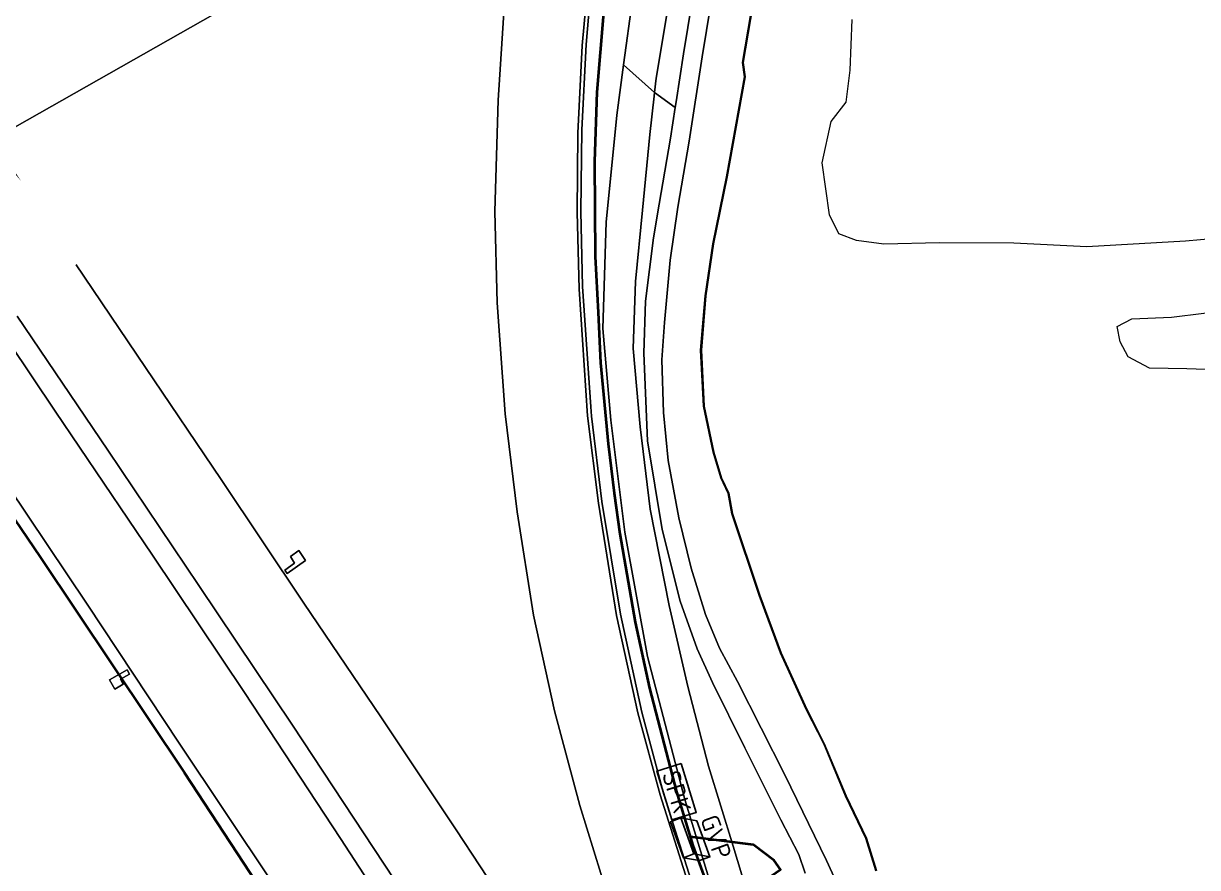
# Model space of a CAD drawing. Header units: metres. Extents: x 112942 to 118371, y 496117 to 499046.
# Drawn here: x 117994.8 to 118156, y 496366.4 to 496482.3 of the extents above; entities that cross this region are included whole.
import ezdxf
from ezdxf.enums import TextEntityAlignment as Align

# ---------------------------------------------------------------- set-up
doc = ezdxf.new("R2010")
doc.units = ezdxf.units.M
doc.linetypes.add('XX-AFBREEK', pattern=[7, 4, -1, 1, -1])
for name, color, linetype, lineweight in [('B-WE-OG-TOPOKAART-G', 7, 'Continuous', 18), ('N-WE-KL-DATA-T18', 1, 'Continuous', 18), ('N-WE-KL-DATA-T25', 7, 'Continuous', 25), ('N-WE-KL-DATA_GLASVEZEL-G', 90, 'KL-GLASVEZEL-N', 35), ('N-WE-KL-DATA_GLASVEZEL_KAST_PUTKAST-S', 90, 'Continuous', 25), ('X-XX-AL-AFBREEKLIJN-G', 7, 'XX-AFBREEK', 18), ('X-XX-AL-ORIENTATIE-S', 7, 'Continuous', 25)]:
    doc.layers.add(name, color=color, linetype=linetype, lineweight=lineweight)
doc.styles.add('NLCS-ISO', font='NLCS-ISO.ttf')
doc.linetypes.add('KL-GLASVEZEL-N', pattern='A,4,-1,[101,NLCS.SHX,S=0.5,R=0,X=0,Y=0],-1,4,-1,["G",Standard,S=1,R=0,X=-0.25,Y=-0.5],-1.5', length=12.5)

# ---------------------------------------------------------------- blocks, each defined once
blk = doc.blocks.new('SKL-DATA_GLASVEZEL_GLASVEZELKABELPUT_RECHTHOEKIG')
at = {"color": 0, "linetype": 'ByBlock'}
for points in [[(-3.2, -0.97), (-2.07, 0.97), (3.18, 0.97), (2.05, -0.97)], [(3.18, 0.97), (3.18, -0.53), (2.05, -2.47)], [(-3.2, -0.97), (2.05, -0.97), (2.05, -2.47), (-3.2, -2.47), (-3.2, -0.97)]]:
    blk.add_lwpolyline(points, dxfattribs=at)
at = {"layer": 'N-WE-KL-DATA-T18', "linetype": 'ByBlock', "style": 'NLCS-ISO', "flags": 1}
for tag, p in [('OMSCHRIJVING_LEGENDA', (-0.01, -8.43)), ('LOCATIE', (-0.01, -12.22)), ('TYPE_HANDHOLE', (-0.01, -16)), ('TYPE_GCO', (-0.01, -19.78)), ('BPS-CODERING', (-0.01, -23.57)), ('POSITIE_X', (-0.01, -27.35)), ('POSITIE_Y', (-0.01, -31.14)), ('OVERIGE_OPMERKING(EN)_1', (-0.01, -34.92)), ('OVERIGE_OPMERKING(EN)_2', (-0.01, -38.71))]:
    blk.add_attdef(tag, p, '', height=1.8, dxfattribs=at)
at = {"layer": 'N-WE-KL-DATA-T25', "linetype": 'ByBlock', "style": 'NLCS-ISO'}
blk.add_attdef('TYPE_SYMBOOL', text='', height=2.5, dxfattribs=at).set_placement((15.9, -0.24), align=Align.MIDDLE_CENTER)
blk = doc.blocks.new('SKL-DATA_GLASVEZEL_STERPUNTKAST')
at = {"color": 0, "linetype": 'ByBlock'}
blk.add_lwpolyline([(-3.5, 1.75), (3.5, 1.75), (3.5, -1.75), (-3.5, -1.75), (-3.5, 1.75)], dxfattribs=at)
at = {"layer": 'N-WE-KL-DATA-T18', "linetype": 'ByBlock', "style": 'NLCS-ISO', "flags": 1}
for tag, p in [('OMSCHRIJVING_LEGENDA', (0, -8.43)), ('LOCATIE', (0, -12.22)), ('TYPE_HANDHOLE', (0, -16)), ('TYPE_GCO', (0, -19.78)), ('BPS-CODERING', (0, -23.57)), ('POSITIE_X', (0, -27.35)), ('POSITIE_Y', (0, -31.14)), ('OVERIGE_OPMERKING(EN)_1', (0, -34.92)), ('OVERIGE_OPMERKING(EN)_2', (0, -38.71))]:
    blk.add_attdef(tag, p, '', height=1.8, dxfattribs=at)
at = {"layer": 'N-WE-KL-DATA-T25', "linetype": 'ByBlock', "style": 'NLCS-ISO'}
blk.add_attdef('TYPE_SYMBOOL', text='', height=2.5, dxfattribs=at).set_placement((0, 0), align=Align.MIDDLE_CENTER)

msp = doc.modelspace()

# ---------------------------------------------------------------- linework, layer by layer
at = {"layer": 'B-WE-OG-TOPOKAART-G'}
for points in [[(118093.168, 496524.554, -0.474), (118092.113, 496518.334, -0.453), (118091.564, 496515.15, -0.481), (118091.109, 496512.517, -0.504), (118090.248, 496507.524, -0.547), (118088.816, 496498.518, -0.617), (118087.206, 496489.01, -0.63), (118085.415, 496478.084, -0.617), (118084.408, 496471.511, -0.63), (118084.293, 496470.757, -0.367), (118081.452, 496472.776, 0.142), (118081.676, 496474.769, -0.253), (118085.524, 496497.808, -0.227), (118087.925, 496513.279, -0.05), (118088.233, 496515.264, -0.027), (118088.417, 496516.257, -0.028), (118089.578, 496522.517, -0.036), (118093.168, 496524.554, -0.474)], [(118089.578, 496522.517, -0.036), (118088.417, 496516.257, -0.028), (118088.233, 496515.264, -0.027), (118087.925, 496513.279, -0.05), (118085.524, 496497.808, -0.227), (118081.676, 496474.769, -0.253), (118081.452, 496472.776, 0.142), (118077.184, 496476.604, 2.014), (118078.391, 496485.623, 2.04), (118082.042, 496503.968, 1.993), (118084.519, 496518.392, 1.853), (118084.75, 496519.778, 1.836), (118089.578, 496522.517, -0.036)], [(118061.227, 496506.434, 2.054), (117990.489, 496466.306, 3.96), (117990.183, 496466.761, 3.97), (117981.183, 496480.11, 4.262), (117973.791, 496491.106, 4.494)], [(118079.597, 496349.583, 2.388), (118082.203, 496342.943, 2.348), (118085.097, 496336.734, 2.231), (118090.782, 496324.394, 2.117), (118096.745, 496313.093, 1.939), (118103.953, 496300.368, 1.732), (118104.011, 496300.1, 1.667), (118103.085, 496299.487, 1.67), (118102.288, 496298.927, 1.393), (118100.875, 496297.919, 1.59), (118092.062, 496311.954, 1.661), (118084.788, 496323.915, 1.765), (118073.616, 496341.629, 1.97), (118063.945, 496356.775, 2.099), (118054.212, 496371.612, 2.302), (118043.842, 496387.135, 2.486), (118033.307, 496402.733, 2.709), (118021.927, 496419.668, 3.019), (118011.528, 496435.048, 3.283), (118000.702, 496451.113, 3.61), (117990.489, 496466.306, 3.96), (118061.227, 496506.434, 2.054)], [(118169.044, 496504.218, -1.467), (118164.263, 496466.347, -1.43), (118162.591, 496453.106, -1.417), (118154.359, 496452.388, -1.45), (118140.791, 496451.617, -1.49), (118130.778, 496452.119, -1.503), (118120.568, 496452.16, -1.51), (118112.901, 496451.985, -1.5), (118109.177, 496452.464, -1.48), (118106.728, 496453.395, -1.463), (118105.48, 496455.993, -1.447), (118104.472, 496463.157, -1.477), (118105.673, 496468.82, -1.497), (118107.749, 496471.489, -1.473), (118108.28, 496475.852, -1.467), (118108.58, 496482.802, -1.433)], [(118096.593, 496494.97, -1.189), (118093.505, 496476.931, -1.212), (118093.795, 496474.967, -1.215), (118091.306, 496461.235, -1.257), (118089.423, 496452.024, -1.257), (118088.391, 496444.904, -1.257), (118087.767, 496437.42, -1.203), (118088.159, 496429.729, -1.203), (118089.467, 496423.419, -1.203), (118090.561, 496419.898, -1.203), (118091.567, 496417.772, -1.203), (118092.057, 496414.989, -1.203), (118095.809, 496403.763, -1.183), (118098.72, 496395.862, -1.183), (118102.262, 496388.127, -1.183), (118104.663, 496383.397, -1.183), (118107.639, 496376.221, -1.183), (118110.435, 496370.43, -1.195), (118111.815, 496365.995, -1.174)], [(118111.815, 496365.995, -1.174), (118110.435, 496370.43, -1.195), (118107.639, 496376.221, -1.183), (118104.663, 496383.397, -1.183), (118102.262, 496388.127, -1.183), (118098.72, 496395.862, -1.183), (118095.809, 496403.763, -1.183), (118092.057, 496414.989, -1.203), (118091.567, 496417.772, -1.203), (118090.561, 496419.898, -1.203), (118089.467, 496423.419, -1.203), (118088.159, 496429.729, -1.203), (118087.767, 496437.42, -1.203), (118088.391, 496444.904, -1.257), (118089.423, 496452.024, -1.257), (118091.306, 496461.235, -1.257), (118093.795, 496474.967, -1.215), (118093.505, 496476.931, -1.212), (118096.593, 496494.97, -1.189)], [(118096.691, 496494.953, -1.445), (118093.606, 496476.929, -1.445), (118093.896, 496474.965, -1.445), (118091.404, 496461.216, -1.445), (118089.522, 496452.007, -1.445), (118088.491, 496444.893, -1.445), (118087.867, 496437.418, -1.445), (118088.259, 496429.742, -1.445), (118089.564, 496423.444, -1.445), (118090.655, 496419.935, -1.445), (118091.663, 496417.802, -1.445), (118092.155, 496415.014, -1.445), (118095.904, 496403.796, -1.445), (118098.813, 496395.9, -1.445), (118102.352, 496388.17, -1.445), (118104.753, 496383.439, -1.445), (118107.73, 496376.262, -1.445), (118110.528, 496370.467, -1.445), (118111.909, 496366.028, -1.445)], [(118088.827, 496355.895, 1.935), (118085.949, 496364.561, 1.96), (118082.208, 496376.398, 2.058), (118079.161, 496387.645, 2.151), (118076.237, 496401.007, 2.246), (118073.75, 496416.418, 2.344), (118072.257, 496428.414, 2.431), (118071.08, 496445.818, 2.467), (118070.798, 496456.364, 2.523), (118070.918, 496467.214, 2.537), (118071.521, 496479.258, 2.552), (118072.609, 496491.165, 2.505)], [(118072.609, 496491.165, 2.505), (118071.521, 496479.258, 2.552), (118070.918, 496467.214, 2.537), (118070.798, 496456.364, 2.523), (118071.08, 496445.818, 2.467), (118072.257, 496428.414, 2.431), (118073.75, 496416.418, 2.344), (118076.237, 496401.007, 2.246), (118079.161, 496387.645, 2.151), (118082.208, 496376.398, 2.058), (118085.949, 496364.561, 1.96), (118088.827, 496355.895, 1.935)], [(118086.46, 496364.641, 1.889), (118082.728, 496376.444, 2.032), (118079.689, 496387.752, 2.079), (118076.768, 496401.188, 2.195), (118074.204, 496416.684, 2.302), (118072.796, 496428.401, 2.37), (118072.675, 496429.638, 2.378), (118071.543, 496446.184, 2.437), (118071.337, 496456.446, 2.449), (118071.452, 496467.693, 2.496), (118072.032, 496479.389, 2.505), (118072.774, 496488.034, 2.47)], [(118072.774, 496488.034, 2.47), (118072.032, 496479.389, 2.505), (118071.452, 496467.693, 2.496), (118071.337, 496456.446, 2.449), (118071.543, 496446.184, 2.437), (118072.675, 496429.638, 2.378), (118072.796, 496428.401, 2.37), (118074.204, 496416.684, 2.302), (118076.768, 496401.188, 2.195), (118079.689, 496387.752, 2.079), (118082.728, 496376.444, 2.032), (118086.46, 496364.641, 1.889), (118089.39, 496356.247, 1.849), (118088.827, 496355.895, 1.935)], [(118102.112, 496365.664, -0.687), (118101.252, 496368.236, -0.683), (118098.8, 496372.981, -0.657), (118093.855, 496382.868, -0.57), (118089.389, 496391.831, -0.527), (118087.294, 496396.461, -0.51), (118084.964, 496403.009, -0.67), (118082.472, 496412.827, -0.683), (118080.453, 496424.978, -0.667), (118079.968, 496437.022, -0.577), (118080.209, 496444.139, -0.483), (118081.296, 496452.837, -0.473), (118082.08, 496457.486, -0.607), (118083.645, 496466.529, -0.64), (118084.293, 496470.757, -0.367), (118084.408, 496471.511, -0.63), (118085.415, 496478.084, -0.617), (118087.206, 496489.01, -0.63)], [(118107.88, 496361.225, -0.527), (118105.065, 496367.403, -0.54), (118099.333, 496379.139, -0.573), (118092.843, 496391.989, -0.563), (118090.344, 496396.553, -0.557), (118088.457, 496401.173, -0.52), (118086.475, 496407.515, -0.653), (118084.783, 496414.443, -0.69), (118083.32, 496422.302, -0.683), (118082.656, 496428.904, -0.66), (118082.448, 496436.105, -0.6), (118082.806, 496441.245, -0.49), (118083.571, 496449.78, -0.52), (118084.642, 496457.043, -0.607), (118086.211, 496466.11, -0.64), (118087.983, 496477.677, -0.617), (118089.771, 496488.583, -0.63)], [(118089.771, 496488.583, -0.63), (118087.983, 496477.677, -0.617), (118086.211, 496466.11, -0.64), (118084.642, 496457.043, -0.607), (118083.571, 496449.78, -0.52), (118082.806, 496441.245, -0.49), (118082.448, 496436.105, -0.6), (118082.656, 496428.904, -0.66), (118083.32, 496422.302, -0.683), (118084.783, 496414.443, -0.69), (118086.475, 496407.515, -0.653), (118088.457, 496401.173, -0.52), (118090.344, 496396.553, -0.557), (118092.843, 496391.989, -0.563), (118099.333, 496379.139, -0.573), (118105.065, 496367.403, -0.54), (118107.88, 496361.225, -0.527)], [(118060.832, 496485.136, 3.012), (118059.98, 496471.753, 3.053), (118059.527, 496456.476, 3.05), (118059.841, 496443.927, 3.006), (118060.951, 496428.721, 2.956), (118062.596, 496415.248, 2.906), (118064.806, 496401.056, 2.788), (118067.713, 496387.952, 2.705), (118071.185, 496374.941, 2.584), (118074.077, 496365.602, 2.498), (118076.887, 496357.341, 2.428), (118079.597, 496349.583, 2.388)], [(118139.549, 496241.478, 1.027), (118128.669, 496259.41, 1.154), (118117.521, 496277.73, 1.36), (118106.943, 496295.201, 1.634), (118104.011, 496300.1, 1.667), (118103.953, 496300.368, 1.732), (118096.745, 496313.093, 1.939), (118090.782, 496324.394, 2.117), (118085.097, 496336.734, 2.231), (118082.203, 496342.943, 2.348), (118079.597, 496349.583, 2.388), (118076.887, 496357.341, 2.428), (118074.077, 496365.602, 2.498), (118071.185, 496374.941, 2.584), (118067.713, 496387.952, 2.705), (118064.806, 496401.056, 2.788), (118062.596, 496415.248, 2.906), (118060.951, 496428.721, 2.956), (118059.841, 496443.927, 3.006), (118059.527, 496456.476, 3.05), (118059.98, 496471.753, 3.053), (118060.832, 496485.136, 3.012)], [(118078.391, 496485.623, 2.04), (118077.184, 496476.604, 2.014)], [(118081.452, 496472.776, 0.142), (118081.396, 496472.28, -0.33), (118080.806, 496467.024, -0.493), (118079.78, 496456.661, -0.577), (118078.83, 496446.852, -0.537), (118078.497, 496437.684, -0.483), (118079.479, 496426.911, -0.553), (118080.857, 496415.619, -0.58), (118083.43, 496402.41, -0.56), (118086.005, 496391.3, -0.383), (118088.846, 496380.367, -0.45), (118092.22, 496369.348, -0.483), (118095.096, 496359.998, -0.481), (118091.207, 496357.334, 1.631), (118085.62, 496375.752, 1.72), (118080.482, 496395.385, 1.79), (118077.355, 496412.452, 1.823), (118075.416, 496427.837, 1.947), (118074.319, 496440.428, 1.987), (118074.816, 496455.016, 2.09), (118076.258, 496469.684, 2.15), (118077.184, 496476.604, 2.014), (118081.452, 496472.776, 0.142)], [(118077.184, 496476.604, 2.014), (118076.258, 496469.684, 2.15), (118074.816, 496455.016, 2.09), (118074.319, 496440.428, 1.987), (118075.416, 496427.837, 1.947), (118077.355, 496412.452, 1.823), (118080.482, 496395.385, 1.79), (118085.62, 496375.752, 1.72), (118091.207, 496357.334, 1.631)], [(118095.096, 496359.998, -0.481), (118092.22, 496369.348, -0.483), (118088.846, 496380.367, -0.45), (118086.005, 496391.3, -0.383), (118083.43, 496402.41, -0.56), (118080.857, 496415.619, -0.58), (118079.479, 496426.911, -0.553), (118078.497, 496437.684, -0.483), (118078.83, 496446.852, -0.537), (118079.78, 496456.661, -0.577), (118080.806, 496467.024, -0.493), (118081.396, 496472.28, -0.33), (118081.452, 496472.776, 0.142), (118084.293, 496470.757, -0.367), (118083.645, 496466.529, -0.64), (118082.08, 496457.486, -0.607), (118081.296, 496452.837, -0.473), (118080.209, 496444.139, -0.483), (118079.968, 496437.022, -0.577), (118080.453, 496424.978, -0.667), (118082.472, 496412.827, -0.683), (118084.964, 496403.009, -0.67), (118087.294, 496396.461, -0.51), (118089.389, 496391.831, -0.527), (118093.855, 496382.868, -0.57), (118098.8, 496372.981, -0.657), (118101.252, 496368.236, -0.683), (118102.112, 496365.664, -0.687)], [(117990.489, 496466.306, 3.96), (118000.702, 496451.113, 3.61), (118011.528, 496435.048, 3.283), (118021.927, 496419.668, 3.019), (118033.307, 496402.733, 2.709), (118043.842, 496387.135, 2.486), (118054.212, 496371.612, 2.302), (118063.945, 496356.775, 2.099), (118073.616, 496341.629, 1.97), (118084.788, 496323.915, 1.765), (118092.062, 496311.954, 1.661), (118100.875, 496297.919, 1.59)], [(117986.571, 496447.754, 3.76), (117999.147, 496429.078, 3.372), (118012.484, 496409.315, 3.035), (118025.153, 496390.447, 2.753), (118038.326, 496370.443, 2.466), (118049.965, 496352.602, 2.247), (118063.024, 496332.55, 2.065)], [(118132.283, 496228.568, 1.196), (118129.396, 496226.789, 1.078), (118124.282, 496234.95, 1.147), (118112.414, 496254.012, 1.341), (118100.463, 496273.256, 1.52), (118088.143, 496292.95, 1.639), (118075.33, 496313.37, 1.841), (118063.024, 496332.55, 2.065), (118049.965, 496352.602, 2.247), (118038.326, 496370.443, 2.466), (118025.153, 496390.447, 2.753), (118012.484, 496409.315, 3.035), (117999.147, 496429.078, 3.372), (117986.571, 496447.754, 3.76)], [(118162.274, 496434.586, -1.533), (118154.541, 496434.857, -1.507), (118149.411, 496434.944, -1.5), (118146.486, 496436.53, -1.47), (118145.359, 496438.568, -1.44), (118144.979, 496440.679, -1.423), (118146.99, 496441.746, -1.39), (118152.408, 496441.975, -1.413), (118161.321, 496443.051, -1.46), (118162.274, 496434.586, -1.533)], [(118123.809, 496241.913, 1.288), (118120.198, 496247.695, 1.317), (118107.933, 496267.224, 1.529), (118096.185, 496286.088, 1.705), (118082.872, 496307.346, 1.91), (118070.217, 496327.185, 2.104), (118057.355, 496347.117, 2.336), (118044.332, 496366.922, 2.58), (118031.749, 496385.997, 2.815), (118018.85, 496405.131, 3.124), (118006.363, 496423.692, 3.45), (117993.93, 496442.088, 3.811)], [(117993.93, 496442.088, 3.811), (118006.363, 496423.692, 3.45), (118018.85, 496405.131, 3.124), (118031.749, 496385.997, 2.815), (118044.332, 496366.922, 2.58), (118057.355, 496347.117, 2.336), (118070.217, 496327.185, 2.104), (118082.872, 496307.346, 1.91), (118096.185, 496286.088, 1.705), (118107.933, 496267.224, 1.529), (118120.198, 496247.695, 1.317), (118123.809, 496241.913, 1.288), (118132.283, 496228.568, 1.196)], [(117989.881, 496422.827, 3.195), (118003.516, 496402.569, 2.79), (118016.152, 496383.501, 2.493), (118028.819, 496364.624, 2.259)], [(118114.217, 496230.083, 0.873), (118102.924, 496247.942, 1.053), (118090.355, 496268.2, 1.253), (118084.686, 496277.303, 1.282), (118080.386, 496284.207, 1.321), (118079.021, 496286.399, 1.393), (118066.06, 496306.938, 1.589), (118055.242, 496323.783, 1.788), (118052.644, 496327.861, 1.848), (118050.561, 496331.092, 1.909), (118040.518, 496346.732, 2.059), (118028.819, 496364.624, 2.259), (118016.152, 496383.501, 2.493), (118003.516, 496402.569, 2.79), (117989.881, 496422.827, 3.195)], [(118030.687, 496407.262, 2.656), (118031.016, 496406.777, 2.692), (118033.531, 496408.556, 2.473), (118032.614, 496409.922, 2.473), (118031.448, 496409.137, 2.521), (118032.024, 496408.205, 2.521), (118030.687, 496407.262, 2.656)], [(118030.687, 496407.262, 2.656), (118032.024, 496408.205, 2.521), (118031.448, 496409.137, 2.521), (118032.614, 496409.922, 2.473), (118033.531, 496408.556, 2.473), (118031.016, 496406.777, 2.692), (118030.687, 496407.262, 2.656)], [(118006.59, 496392.213, 2.467), (118007.347, 496390.907, 2.452), (118008.468, 496391.62, 2.47), (118008.107, 496392.277, 2.464), (118009.356, 496392.994, 2.533), (118009.018, 496393.575, 2.554), (118006.59, 496392.213, 2.467)], [(118009.018, 496393.575, 2.554), (118009.356, 496392.994, 2.533), (118008.107, 496392.277, 2.464), (118008.468, 496391.62, 2.47), (118007.347, 496390.907, 2.452), (118006.59, 496392.213, 2.467), (118009.018, 496393.575, 2.554)]]:
    msp.add_polyline3d(points, dxfattribs=at)
at = {"layer": 'N-WE-KL-DATA_GLASVEZEL-G', "flags": 128}
msp.add_lwpolyline([(117460.381, 497010.106), (117462.6, 497008.829), (117467.424, 497005.984), (117473.009, 497002.315), (117482.442, 496995.949), (117488.683, 496991.858), (117493.711, 496988.515), (117505.616, 496980.429), (117514.441, 496974.41), (117525.05, 496967.096), (117535.796, 496959.485), (117547.23, 496951.267), (117557.585, 496943.711), (117574.725, 496930.877), (117584.774, 496923.248), (117592.054, 496917.522), (117597.844, 496912.957), (117613.512, 496900.322), (117621.06, 496894.333), (117626.229, 496889.908), (117630.809, 496885.962), (117636.101, 496880.593), (117685.655, 496838.529), (117692.098, 496833.912), (117696.353, 496830.657), (117701.07, 496827.085), (117706.802, 496822.941), (117710.585, 496820.306), (117715.134, 496817.45), (117719.576, 496814.837), (117722.919, 496812.983), (117718.587, 496804.541), (117720.016, 496802.775), (117728.12, 496798.196), (117740.789, 496785.864), (117748.266, 496778.386), (117756.127, 496770.477), (117770.21, 496756.008), (117775.046, 496747.786), (117803.816, 496716.504), (117807.167, 496716.328), (117813.787, 496708.903), (117815.669, 496706.776), (117792.341, 496684.844), (117796.417, 496680.267), (117805.765, 496669.56), (117810.369, 496664.123), (117816.572, 496656.462), (117820.684, 496651.328), (117828.744, 496641.238), (117838.669, 496628.681), (117849.95, 496614.025), (117862.38, 496598.118, -0.4142136), (117862.164, 496596.364), (117861.342, 496595.721, 0.4038997), (117861.1, 496594.002), (117896.691, 496544.976), (117898.377, 496542.654), (117901.058, 496544.599), (117910.823, 496530.799), (117912.397, 496528.613), (117919.735, 496517.522), (117924.034, 496510.821), (117926.852, 496506.352), (117929.449, 496501.812), (117931.551, 496497.719), (117932.901, 496494.763), (117933.935, 496492.403), (117934.954, 496489.973), (117935.883, 496487.497), (117936.745, 496485.072), (117937.542, 496482.62), (117938.237, 496480.116), (117938.515, 496478.903), (117939.155, 496478.359), (117960.435, 496460.288), (117970.788, 496447.015), (117978.262, 496436.696), (117997.148, 496409), (118016.891, 496379.416), (118034.954, 496351.955), (118044.736, 496336.863), (118041.01, 496334.447), (118041.587, 496333.505), (118042.91, 496333.206), (118069.408, 496350.361), (118089.138, 496359.544), (118098.753, 496366.148), (118097.882, 496367.416), (118095.05, 496369.546), (118086.345, 496370.643)], format="xyb", dxfattribs=at)
at = {"layer": 'N-WE-KL-DATA_GLASVEZEL-G', "elevation": 2.604, "flags": 128}
msp.add_lwpolyline([(118131.728, 496699.698), (118131.728, 496699.698), (118126.585, 496691.186), (118121.955, 496682.672), (118118.826, 496676.42), (118116.545, 496671.745), (118112.7, 496663.296), (118109.173, 496655.706), (118107.675, 496652.414), (118107.393, 496651.785), (118106.344, 496648.653), (118104.225, 496642.133), (118100.449, 496628.334), (118096.227, 496611.642), (118092.294, 496592.895), (118089.864, 496580.349), (118087.617, 496568.677), (118082.794, 496541.797), (118078.28, 496514.232), (118077.727, 496510.857), (118076.087, 496499.725), (118074.855, 496488.656), (118073.5, 496472.828), (118073.192, 496463.313), (118073.299, 496450.268), (118073.679, 496442.616), (118074.033, 496435.685), (118075.051, 496424.575), (118075.883, 496417.829), (118076.691, 496412.216), (118078.782, 496400.108), (118080.754, 496391.06), (118084.47, 496376.836), (118086.701, 496369.468), (118089.646, 496361.42), (118091.412, 496356.752), (118093.933, 496350.092), (118094.519, 496348.543), (118098.208, 496339.725), (118101.458, 496332.895), (118103.919, 496327.96), (118106.692, 496322.64), (118109.861, 496316.862), (118112.949, 496311.389), (118115.345, 496307.486), (118118.238, 496302.649), (118122.579, 496295.51)], dxfattribs=at)

# ---------------------------------------------------------------- block references
at = {"layer": 'N-WE-KL-DATA_GLASVEZEL_KAST_PUTKAST-S'}
ref = msp.add_blockref('SKL-DATA_GLASVEZEL_GLASVEZELKABELPUT_RECHTHOEKIG', (118087.044, 496370.555), dxfattribs=dict(at, rotation=289.818925629442))
ref.add_attrib('TYPE_SYMBOOL', 'GVP', dxfattribs={"layer": 'N-WE-KL-DATA-T25', "linetype": 'ByBlock', "height": 2.5, "rotation": 289.81893, "style": 'NLCS-ISO'}).set_placement((118089.889, 496370.623), align=Align.MIDDLE_CENTER)
at = {"layer": 'X-XX-AL-ORIENTATIE-S', "rotation": 287.1286713132199}
msp.add_blockref('SKL-DATA_GLASVEZEL_STERPUNTKAST', (118084.46, 496376.835, 2.604), dxfattribs=at).add_auto_attribs({'TYPE_SYMBOOL': 'SPK'})

# ---------------------------------------------------------------- next in the draw order: wipeouts: each hides what was drawn before it
msp.add_wipeout([(117982.778, 496474.571), (117969.296, 496463.258), (117989.697, 496438.944), (118003.22, 496450.208)]).dxf.layer = 'X-XX-AL-AFBREEKLIJN-G'

doc.saveas('drawing.dxf')
